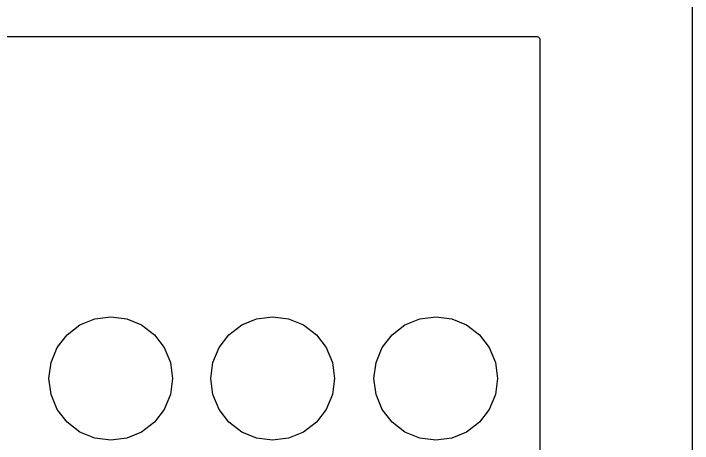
# Model space of a CAD drawing. Header units: millimetres. Extents: x 0 to 390, y 0 to 390.
# Drawn here: x 274.7 to 390, y 158.1 to 231.1 of the extents above; entities that cross this region are included whole.
import ezdxf

# ---------------------------------------------------------------- set-up
doc = ezdxf.new("R2010")
doc.units = ezdxf.units.MM
doc.layers.add('SEGNO', color=5, linetype='CONTINUOUS')
doc.layers.add('TAGLIO', color=1, linetype='CONTINUOUS')

msp = doc.modelspace()

# ---------------------------------------------------------------- linework, layer by layer
at = {"layer": 'SEGNO'}
msp.add_lwpolyline([(0, 0), (390, 0), (390, 390), (0, 390)], close=True, dxfattribs=at)
at = {"layer": 'TAGLIO'}
msp.add_lwpolyline([(5.6, 227.2), (363.5, 227.2), (363.655, 227.18), (363.8, 227.12), (363.924, 227.024), (364.02, 226.9), (364.08, 226.755), (364.1, 226.6), (364.1, 94), (364.08, 93.845), (364.02, 93.7), (363.924, 93.576), (363.8, 93.48), (363.655, 93.42), (363.5, 93.4), (5.6, 93.4)], dxfattribs=at)
for points in [[(301.7, 169.1), (301.342, 166.382), (300.293, 163.85), (298.625, 161.675), (296.45, 160.007), (293.918, 158.958), (291.2, 158.6), (288.482, 158.958), (285.95, 160.007), (283.775, 161.675), (282.107, 163.85), (281.058, 166.382), (280.7, 169.1), (281.058, 171.818), (282.107, 174.35), (283.775, 176.525), (285.95, 178.193), (288.482, 179.242), (291.2, 179.6), (293.918, 179.242), (296.45, 178.193), (298.625, 176.525), (300.293, 174.35), (301.342, 171.818)], [(329.2, 169.1), (328.842, 166.382), (327.793, 163.85), (326.125, 161.675), (323.95, 160.007), (321.418, 158.958), (318.7, 158.6), (315.982, 158.958), (313.45, 160.007), (311.275, 161.675), (309.607, 163.85), (308.558, 166.382), (308.2, 169.1), (308.558, 171.818), (309.607, 174.35), (311.275, 176.525), (313.45, 178.193), (315.982, 179.242), (318.7, 179.6), (321.418, 179.242), (323.95, 178.193), (326.125, 176.525), (327.793, 174.35), (328.842, 171.818)], [(356.9, 169.1), (356.542, 166.382), (355.493, 163.85), (353.825, 161.675), (351.65, 160.007), (349.118, 158.958), (346.4, 158.6), (343.682, 158.958), (341.15, 160.007), (338.975, 161.675), (337.307, 163.85), (336.258, 166.382), (335.9, 169.1), (336.258, 171.818), (337.307, 174.35), (338.975, 176.525), (341.15, 178.193), (343.682, 179.242), (346.4, 179.6), (349.118, 179.242), (351.65, 178.193), (353.825, 176.525), (355.493, 174.35), (356.542, 171.818)]]:
    msp.add_lwpolyline(points, close=True, dxfattribs=at)

doc.saveas('drawing.dxf')
